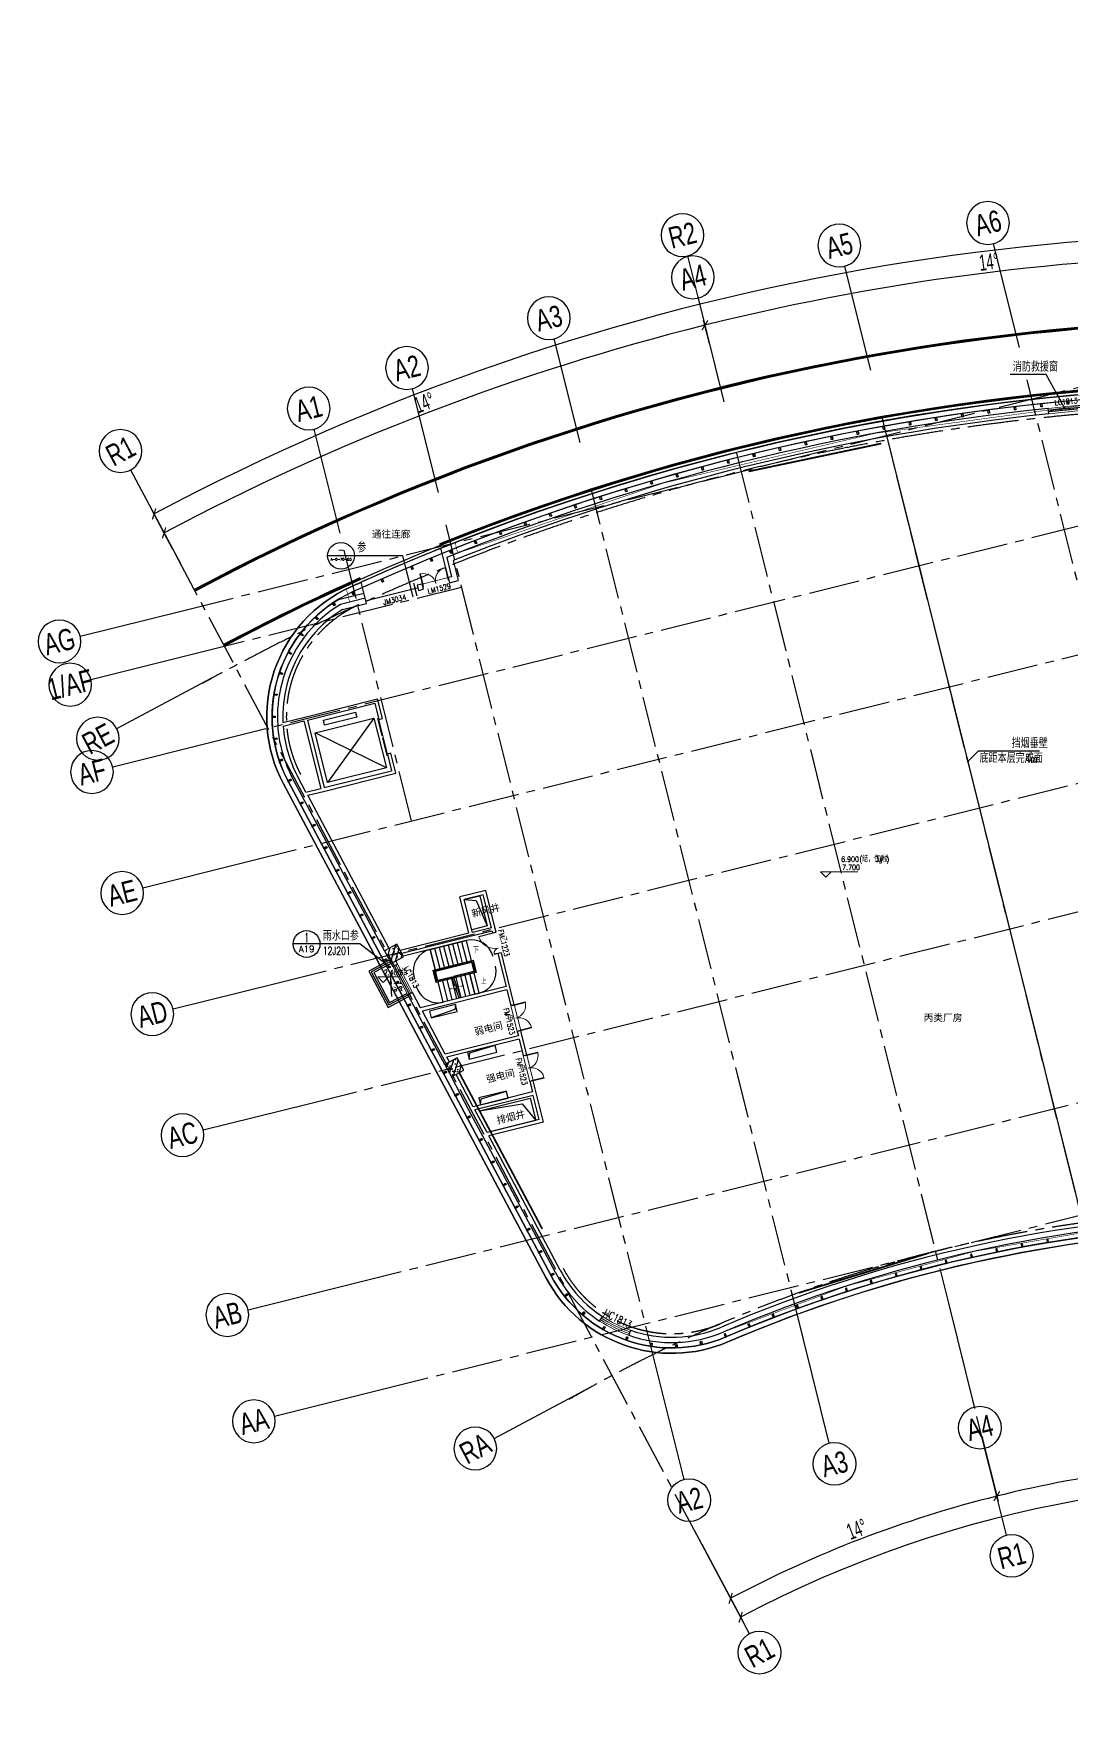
# Model space of a CAD drawing. Extents: x 138868 to 1251000, y -188972 to 132579.
# Drawn here: x 375368 to 433558, y 34710 to 128639 of the extents above; entities that cross this region are included whole.
import ezdxf
from ezdxf.enums import TextEntityAlignment as Align

# ---------------------------------------------------------------- set-up
doc = ezdxf.new("R2010")
doc.units = 0
doc.linetypes.add('CENTER2', pattern=[28.575, 19.05, -3.175, 3.175, -3.175])
doc.layers.get('0').update_dxf_attribs({"color": 8})
doc.layers.get('Defpoints').update_dxf_attribs({"color": 8})
for name, color, linetype in [('#幕墙线-平面', 8, 'Continuous'), ('#标注', 8, 'Continuous'), ('#结构边线+内凹外凸边线', 8, 'Continuous'), ('#轴线', 8, 'CENTER2'), ('A-FLOR', 8, 'Continuous'), ('A-FLOR-PIPE', 8, 'Continuous'), ('A-FLOR-RAIL', 8, 'Continuous'), ('A-FLOR-UNDR', 8, 'Continuous'), ('A-Hole', 8, 'Continuous'), ('A-OTHER', 8, 'Continuous'), ('A-ROOF', 8, 'Continuous'), ('A-THERMAL', 8, 'Continuous'), ('COLUMN', 8, 'Continuous'), ('CURTWALL', 8, 'Continuous'), ('DIM_IDEN', 8, 'Continuous'), ('DIM_LEAD', 8, 'Continuous'), ('DIM_SYMB', 8, 'Continuous'), ('EVTR', 8, 'Continuous'), ('STAIR', 8, 'Continuous'), ('WINDOW_TEXT', 8, 'Continuous'), ('建-填充', 8, 'Continuous'), ('数据中心轮廓线', 8, 'Continuous')]:
    doc.layers.add(name, color=color, linetype=linetype)
for name, color, linetype, lineweight in [('A-WALL', 8, 'Continuous', 50), ('DIM_ELEV', 8, 'Continuous', 5), ('DOOR_FIRE', 8, 'Continuous', 13), ('DOOR_FIRE_TEXT', 8, 'Continuous', 9), ('PUB_TEXT', 8, 'Continuous', 5), ('WALL', 8, 'Continuous', 30), ('WINDOW', 8, 'Continuous', 13), ('阻尼器布置', 8, 'Continuous', 9)]:
    doc.layers.add(name, color=color, linetype=linetype, lineweight=lineweight)
doc.styles.add('_TCH_DIM', font='SIMPLEX', dxfattribs={"bigfont": 'GBCBIG'})
doc.styles.add('_TCH_LABEL', font='COMPLEX', dxfattribs={"bigfont": 'GBCBIG'})
doc.styles.add('_TCH_WINDOW', font='SIMPLEX', dxfattribs={"height": 3.5, "bigfont": 'GBCBIG'})
doc.styles.add('JHZX', font='jrs.shx', dxfattribs={"width": 0.6, "bigfont": 'jhz.shx'})
doc.styles.get("Standard").update_dxf_attribs({"font": 'arial.ttf'})
doc.dimstyles.new('JZBZ-300', dxfattribs={"dimscale": 300, "dimtxt": 3, "dimasz": 1.5, "dimexe": 1, "dimexo": 1, "dimgap": 0.5, "dimtad": 1, "dimdec": 0, "dimdsep": 46, "dimtxsty": 'JHZX', "dimblk1": 'ARCHTICK', "dimblk2": 'ARCHTICK', "dimsah": 1, "dimcen": 0, "dimclrd": 1, "dimclre": 1, "dimclrt": 2, "dimadec": 1, "dimazin": 2, "dimtfac": 1, "dimtdec": 0, "dimtix": 1, "dimtmove": 0, "dimatfit": 3, "dimfxl": 1, "dimtolj": 1, "dimlwd": -1, "dimlwe": -1, "dimarcsym": 1})

# ---------------------------------------------------------------- blocks, each defined once
blk = doc.blocks.new('Hole-3F')
at = {"layer": 'A-Hole'}
for points in [[(-45342, 95466), (-45766, 97164), (-44892, 97382), (-44469, 95684), (-45342, 95466)], [(-45766, 97164), (-45103, 97108), (-44469, 95684)], [(-46254, 91271), (-46297, 90994), (-47613, 90520)], [(-45492, 88215), (-45457, 88557), (-44037, 88990)], [(-44851, 85643), (-44815, 85985), (-43396, 86419)], [(-44912, 85319), (-42520, 85713), (-41747, 84768)]]:
    blk.add_lwpolyline(points, dxfattribs=at)
for points in [[(-46254, 91271), (-47710, 90908), (-47613, 90520), (-46158, 90883)], [(-45492, 88215), (-43940, 88602), (-44037, 88990), (-45589, 88603)], [(-44851, 85643), (-43299, 86031), (-43396, 86419), (-44948, 86032)], [(-42062, 86030), (-41747, 84768), (-44283, 84136), (-44912, 85319)]]:
    blk.add_lwpolyline(points, close=True, dxfattribs=at)
blk = doc.blocks.new('$DorLib2D$00000213')
at = {"const_width": 0.02}
blk.add_lwpolyline([(0.5, 0), (-0.5, 0)], dxfattribs=at)
blk = doc.blocks.new('$DorLib2D$00000002')
for p, q in [((-0.5, 0), (-0.5, 0.4875)), ((-0.475, 0.4875), (-0.5, 0.4875)), ((-0.475, 0), (-0.475, 0.4875)), ((0.475, 0), (0.475, 0.4875)), ((0.475, 0.4875), (0.5, 0.4875)), ((0.5, 0), (0.5, 0.4875)), ((-0.5, 0), (-0.475, 0)), ((0.5, 0), (0.475, 0))]:
    blk.add_line(p, q)
for centre, start, end in [((-0.4875, 0), 0, 88.530716), ((0.4875, 0), 91.469284, 180)]:
    blk.add_arc(centre, 0.4875, start, end)
blk = doc.blocks.new('$WINLIB2D$00000039')
for points in [[(-0.5, 0.5), (-0.5, -0.5)], [(0.5, 0.5), (-0.5, 0.5)], [(-0.5, 0.167), (0.5, 0.167)], [(-0.452, -0.167), (-0.5, 0.084)], [(-0.384, -0.167), (-0.448, 0.167)], [(-0.316, -0.167), (-0.38, 0.167)], [(-0.248, -0.167), (-0.312, 0.167)], [(-0.18, -0.167), (-0.244, 0.167)], [(-0.112, -0.167), (-0.176, 0.167)], [(-0.044, -0.167), (-0.108, 0.167)], [(0.024, -0.167), (-0.04, 0.167)], [(0.092, -0.167), (0.028, 0.167)], [(0.16, -0.167), (0.096, 0.167)], [(0.228, -0.167), (0.164, 0.167)], [(0.296, -0.167), (0.232, 0.167)], [(0.364, -0.167), (0.3, 0.167)], [(0.432, -0.167), (0.368, 0.167)], [(0.5, -0.167), (0.436, 0.167)], [(0.5, -0.5), (0.5, 0.5)], [(-0.5, -0.167), (0.5, -0.167)], [(0.5, -0.5), (-0.5, -0.5)]]:
    blk.add_lwpolyline(points)
blk = doc.blocks.new('$DORLIB2D$00000127')
for points in [[(-0.533, 0.795), (-0.533, 0.69)], [(-0.033, 0.795), (-0.533, 0.795)], [(-0.033, 0.69), (-0.533, 0.69)], [(0.5, 0.5), (-0.5, 0.5)], [(-0.033, 0.795), (-0.033, 0.69)], [(0.533, 0.795), (0.033, 0.795)], [(0.033, 0.795), (0.033, 0.69)], [(0.533, 0.69), (0.033, 0.69)], [(0.533, 0.795), (0.533, 0.69)]]:
    blk.add_lwpolyline(points)
blk = doc.blocks.new('_FZH')
at = {"layer": '建-填充', "ltscale": 300}
h = blk.add_hatch(dxfattribs=at)
h.set_pattern_fill('钢筋混凝土', color=256, scale=0.125, angle=-90)
h.set_pattern_definition([(315, (-0.5, 0.5), (0.22097, 0.22097), []), (320, (-0.5, 0.5), (-0.07844, -0.89658), [0.09375, -1.03125]), (265, (-0.5, 0.5), (0.94024, 0.17344), [0.075, -0.825]), (10.45, (-0.5065, 0.4253), (0.8618, -0.72314), [0.07968, -0.87643]), (316.18, (-0.25, 0.5), (-0.2069, -1.3341), [0.1406, -1.5469]), (6.64, (-0.2672, 0.3888), (1.2176, -1.1683), [0.1195, -1.31464]), (261.18, (-0.25, 0.5), (1.2176, -1.1683), [0.1125, -1.2375]), (291, (-0.3125, 0.375), (-0.50327, -0.74613), [0.09375, -1.03125]), (236, (-0.3125, 0.375), (0.90644, -0.30414), [0.075, -0.825]), (341.45, (-0.3544, 0.3128), (0.40316, -1.0503), [0.07968, -0.87643]), (307.5, (-0.5, 0.5), (0.41612, -0.0152), [0, -0.815, 0, -0.8375, 0, -0.828125]), (277.5, (-0.5, 0.5), (0.49301, -0.32884), [0, -0.4775, 0, -0.79625, 0, -0.315625]), (237.5, (-0.5, 0.77875), (-0.028194, -0.66728), [0, -0.3125, 0, -0.975, 0, -1.29375]), (227.5, (-0.5, 0.90375), (0.12513, -0.72898), [0, -0.40625, 0, -0.6475, 0, -0.91875])])
h.paths.add_polyline_path([(-0.5, 0.5), (-0.5, -0.5), (0.5, -0.5), (0.5, 0.5)])
at = {"layer": '#结构边线+内凹外凸边线'}
blk.add_lwpolyline([(-0.5, -0.5), (0.5, -0.5), (0.5, 0.5), (-0.5, 0.5)], close=True, dxfattribs=at)
blk = doc.blocks.new('$DorLib2D$00000225')
for p, q in [((-0.5, 0), (-0.5, 0.252)), ((-0.475, 0.252), (-0.5, 0.252)), ((-0.475, 0), (-0.475, 0.252)), ((0.475, -0.001), (0.475, 0.752)), ((0.475, 0.752), (0.5, 0.752)), ((0.5, -0.001), (0.5, 0.752)), ((-0.475, 0), (-0.5, 0)), ((0.475, -0.001), (0.5, -0.001))]:
    blk.add_line(p, q)
for centre, radius, start, end in [((-0.501, 0.003), 0.251, 359.78987, 84.09744), ((0.505, -0.002), 0.755, 92.24927, 179.72377)]:
    blk.add_arc(centre, radius, start, end)
blk = doc.blocks.new('$WINLIB2D$00000001')
for points in [[(-0.5, 0.5), (-0.5, -0.5)], [(-0.5, 0.5), (0.5, 0.5)], [(0.5, 0.167), (-0.5, 0.167)], [(0.5, -0.5), (0.5, 0.5)], [(0.5, -0.167), (-0.5, -0.167)], [(-0.5, -0.5), (0.5, -0.5)]]:
    blk.add_lwpolyline(points)
blk = doc.blocks.new('A$C3439122e')
at = {"layer": 'DIM_SYMB'}
blk.add_hatch(color=256, dxfattribs=at).paths.add_polyline_path([(-49899.7, -32001.2), (-49873.4, -32450.4), (-49813.5, -32446.9)])
at = {"layer": 'A-FLOR', "const_width": 30}
blk.add_lwpolyline([(-2417.7, -45636.9, 0.0937485), (-31201.5, -51996.3, -0.3897332), (-40646.9, -48667.2), (-55379.8, -20958.7, -0.3965352), (-52710.2, -11173.6), (-52194.4, -11045), (-52378.5, -10306.7, -0.0137354), (-46276.5, -7705.8), (-46130, -8293.1, -0.073062), (-10643.7, 47.5)], format="xyb", dxfattribs=at)
at = {"layer": 'A-FLOR'}
for radius, start, end in [(129750, 47, 118), (126150, 47, 118), (126000, 111.937641, 114.147944), (125400, 111.532206, 111.654323)]:
    blk.add_arc((0, -124900), radius, start, end, dxfattribs=at)
at = {"layer": 'A-FLOR-PIPE', "ltscale": 0.2}
blk.add_circle((-49960.6, -31517), 50, dxfattribs=at)
at = {"layer": 'A-FLOR-RAIL'}
for p, q in [((-47122.1, -7827.6), (-47140.8, -7781.2)), ((-51595, -9728.8), (-51615.5, -9683.2))]:
    blk.add_line(p, q, dxfattribs=at)
blk.add_lwpolyline([(-45172.4, -33049.8), (-44920.1, -32986.9), (-45222.5, -31774.1), (-45474.8, -31837)], close=True, dxfattribs=at)
for radius, start, end in [(129700, 47, 118), (129650, 47, 118), (126250, 68.07502, 111.92498), (126200, 68.07502, 111.92498), (126250, 114.131692, 118), (126200, 114.131692, 118)]:
    blk.add_arc((0, -124900), radius, start, end, dxfattribs=at)
at = {"layer": 'A-FLOR-UNDR'}
blk.add_line((-45658, -30027.5), (-49184.3, -30906.8), dxfattribs=at)
at = {"layer": 'A-OTHER', "ltscale": 0.5}
for centre, start, end in [((-45355.6, -31240.4), 14, 104), ((-47373.8, -31743.6), 104, 194), ((-45222.5, -31774.1), 284, 14), ((-47240.7, -32277.3), 194, 284)]:
    blk.add_arc(centre, 1250, start, end, dxfattribs=at)
at = {"layer": 'A-ROOF'}
for points in [[(-49917.6, -31231.7), (-50977.1, -31795), (-49991.2, -33649.2), (-48931.7, -33085.9)], [(-49870.6, -31320), (-50841.9, -31836.4), (-49949.9, -33514), (-48978.7, -32997.6)]]:
    blk.add_lwpolyline(points, dxfattribs=at)
at = {"layer": 'A-THERMAL'}
blk.add_arc((-34113.1, -45193.1), 7100, 228.033434, 236.761165, dxfattribs=at)
at = {"layer": 'A-WALL', "const_width": 75}
blk.add_lwpolyline([(-11154.9, -45438.3), (-21900.4, -2340.4)], dxfattribs=at)
at = {"layer": 'CURTWALL'}
blk.add_line((-52826.9, -10893.5), (-51393.7, -10536.2), dxfattribs=at)
blk.add_lwpolyline([(-750, -45903.6, 0.099047), (-31083.5, -52272.1, -0.3897333), (-40911.8, -48808.1), (-55644.7, -21099.5, -0.3982974), (-52826.9, -10893.5, -0.3982974)], format="xyb", dxfattribs=at)
blk.add_lwpolyline([(-49964.5, -31143.4), (-51112.4, -31753.7), (-50032.6, -33784.5), (-48884.8, -33174.2)], dxfattribs=at)
blk.add_arc((0, -124900), 125700, 68.043292, 111.956708, dxfattribs=at)
at = {"layer": 'DIM_ELEV'}
for p, q in [((-25481.8, -26480.6), (-25781.8, -26180.6)), ((-25781.8, -26180.6), (-23681.8, -26180.6)), ((-25481.8, -26480.6), (-25181.8, -26180.6)), ((-50316.2, -32379.1), (-50616.2, -32079.1)), ((-50616.2, -32079.1), (-49404.6, -32079.1)), ((-50316.2, -32379.1), (-50016.2, -32079.1))]:
    blk.add_line(p, q, dxfattribs=at)
at = {"layer": 'DIM_IDEN'}
for p, q in [((-51927, -8446.2), (-53427, -8446.2)), ((-49211.5, -8446.2), (-51927, -8446.2)), ((-48635.4, -10756.7), (-49211.5, -8446.2)), ((-53858.4, -30227.5), (-55358.4, -30227.5)), ((-51624.6, -30227.5), (-53858.4, -30227.5)), ((-49960.6, -31517), (-51624.6, -30227.5))]:
    blk.add_line(p, q, dxfattribs=at)
at = {"layer": 'DIM_IDEN', "const_width": 75}
blk.add_lwpolyline([(-48417.1, -10702.3), (-48598.5, -9974.6)], dxfattribs=at)
at = {"layer": 'DIM_IDEN'}
for centre in [(-52677, -8446.2), (-54608.4, -30227.5)]:
    blk.add_circle(centre, 750, dxfattribs=at)
at = {"layer": 'DIM_LEAD'}
for p, q in [((-13118.9, 1735.6), (-15140, 1735.6)), ((-12083.4, -152.8), (-13118.9, 1735.6)), ((-17500.6, -19986.9), (-16915.1, -19380.9)), ((-16915.1, -19380.9), (-13479.4, -19380.9))]:
    blk.add_line(p, q, dxfattribs=at)
at = {"layer": 'DIM_LEAD', "const_width": 60}
for points in [[(-12069, -179.1, 1), (-12097.9, -126.5, 1)], [(-17521.5, -20008.4, 1), (-17479.8, -19965.3, 1)]]:
    blk.add_lwpolyline(points, format="xyb", close=True, dxfattribs=at)
at = {"layer": 'DIM_SYMB'}
for points in [[(-45380.6, -30602.5, 0, 0, 0), (-48155.7, -31294.4, 0, 0, 0), (-47720.2, -33041, 0, 0, 0), (-46332.7, -32695, 0, 80, 0), (-46623.8, -32767.6, 0, 0, 0)], [(-44945.2, -32349.1, 0, 0, 0), (-46080.4, -32632.1, 0, 80, 0), (-45789.3, -32559.5, 0, 0, 0)]]:
    blk.add_lwpolyline(points, format="xyseb", dxfattribs=at)
blk.add_lwpolyline([(-49831.2, -33170.6), (-49899.7, -32001.2)], dxfattribs=at)
at = {"layer": 'DOOR_FIRE'}
for p, q in [((-42787.1, -35134.7, 200), (-43150, -33679.3, 200)), ((-42593.1, -35086.4, 200), (-42956, -33630.9, 200)), ((-42085.6, -37948.6, 200), (-42448.5, -36493.2, 200)), ((-41891.5, -37900.2, 200), (-42254.4, -36444.8, 200))]:
    blk.add_line(p, q, dxfattribs=at)
at = {"layer": 'EVTR'}
for p, q in [((-54128.4, -18375.6), (-50829.4, -17553.1)), ((-53664.7, -17672.6), (-51860, -17222.6)), ((-53595.8, -17949.1), (-53664.7, -17672.6)), ((-51791, -17499.1), (-53595.8, -17949.1)), ((-50829.4, -17553.1), (-53431.7, -21170.1)), ((-51860, -17222.6), (-51791, -17499.1)), ((-50829.4, -17553.1), (-50132.7, -20347.5)), ((-50829.4, -17553.1), (-50132.7, -20347.5)), ((-50132.7, -20347.5), (-54128.4, -18375.6)), ((-53431.7, -21170.1), (-54128.4, -18375.6)), ((-50132.7, -20347.5), (-53431.7, -21170.1))]:
    blk.add_line(p, q, dxfattribs=at)
at = {"layer": 'STAIR'}
for p, q in [((-47676.2, -30530.7), (-45658, -30027.5)), ((-45658, -30027.5), (-45355.6, -31240.4)), ((-47393.1, -31666), (-47676.2, -30530.7)), ((-47676.2, -30530.7), (-47373.8, -31743.6)), ((-47423.9, -30467.8), (-47121.5, -31680.7)), ((-47171.6, -30404.9), (-46869.2, -31617.8)), ((-46919.3, -30342), (-46616.9, -31554.9)), ((-46667.1, -30279.1), (-46364.7, -31492)), ((-46414.8, -30216.2), (-46112.4, -31429.1)), ((-46162.5, -30153.3), (-45860.1, -31366.2)), ((-45910.2, -30090.4), (-45607.8, -31303.3)), ((-47509.6, -31695), (-45258.5, -31133.8)), ((-47337.8, -32383.9), (-47509.6, -31695)), ((-47436.8, -31738.7), (-45302.2, -31206.5)), ((-47294.1, -32311.2), (-47436.8, -31738.7)), ((-47235.9, -32296.7), (-47378.6, -31724.2)), ((-47373.8, -31743.6), (-45355.6, -31240.4)), ((-45086.7, -31822.7), (-47337.8, -32383.9)), ((-45159.4, -31779), (-47294.1, -32311.2)), ((-45222.5, -31774.1), (-46366.3, -32059.3)), ((-45424.7, -33112.7), (-45727.1, -31899.9)), ((-45172.4, -33049.8), (-45474.8, -31837)), ((-45355.6, -31240.4), (-45222.5, -31774.1)), ((-45302.2, -31206.5), (-45159.4, -31779)), ((-45258.5, -31133.8), (-45086.7, -31822.7)), ((-44920.1, -32986.9), (-45222.5, -31774.1)), ((-46463.7, -32083.6), (-47240.7, -32277.3)), ((-46938.3, -33490.1), (-47240.7, -32277.3)), ((-46686, -33427.2), (-46988.4, -32214.4)), ((-46433.8, -33364.3), (-46736.2, -32151.5)), ((-46181.5, -33301.4), (-46483.9, -32088.6)), ((-46281.4, -32601.6), (-46463.7, -32083.6)), ((-46178.1, -32593.7), (-46366.3, -32059.3)), ((-46303, -32758), (-46095.1, -32587.3)), ((-46125.1, -32744.3), (-46303, -32758)), ((-46095.1, -32587.3), (-46281.4, -32601.6)), ((-45929.2, -33238.5), (-46231.6, -32025.7)), ((-46046.8, -33267.9), (-46228.3, -32752.3)), ((-45949.4, -33243.6), (-46125.1, -32744.3)), ((-45676.9, -33175.6), (-45979.3, -31962.8)), ((-46046.8, -33267.9), (-46938.3, -33490.1)), ((-44920.1, -32986.9), (-45949.4, -33243.6))]:
    blk.add_line(p, q, dxfattribs=at)
at = {"layer": 'WALL'}
for p, q in [((-12963.1, -473.4), (-12992.1, -174.8)), ((-46739.4, -8536), (-46469.7, -9617.7)), ((-46385, -8717.2), (-46106, -9836.2)), ((-48119.2, -10028.9), (-48410.3, -10101.5)), ((-48410.3, -10101.5), (-48337.7, -10392.6)), ((-48337.7, -10392.6), (-48046.6, -10320)), ((-48046.6, -10320), (-48119.2, -10028.9)), ((-46469.7, -9617.7), (-46663.7, -9666)), ((-46663.7, -9666), (-46591.2, -9957.1)), ((-46591.2, -9957.1), (-46106, -9836.2)), ((-51321.2, -10827.3), (-52710.2, -11173.6)), ((-52592.4, -11453.4), (-51248.6, -11118.4)), ((-51248.6, -11118.4), (-51321.2, -10827.3)), ((-54708.7, -17494.9), (-50633.5, -16478.8)), ((-54563.3, -17664.7), (-50779.2, -16721.2)), ((-50779.2, -16721.2), (-50553, -17628.4)), ((-50358.9, -17580.1), (-50633.5, -16478.8)), ((-55938.9, -17801.6), (-54708.7, -17494.9)), ((-55926.9, -18004.7), (-54757.4, -17713.1)), ((-54757.4, -17713.1), (-53813.9, -21497.3)), ((-54563.3, -17664.7), (-53619.8, -21448.9)), ((-50553, -17628.4), (-50358.9, -17580.1)), ((-49875.1, -19520.7), (-50069.1, -19569)), ((-50069.1, -19569), (-49835.7, -20505.4)), ((-49593.2, -20651.1), (-49875.1, -19520.7)), ((-53668.5, -21667.1), (-49593.2, -20651.1)), ((-53619.8, -21448.9), (-49835.7, -20505.4)), ((-54883.6, -21892), (-55379.8, -20958.7)), ((-54643.7, -21704.1), (-55114.9, -20817.9)), ((-54643.7, -21704.1), (-53813.9, -21497.3)), ((-50246.2, -30613.6), (-54883.6, -21892)), ((-54546.9, -21886.1), (-53668.5, -21667.1)), ((-49981.3, -30472.8), (-54546.9, -21886.1)), ((-44552.7, -27227), (-46008.1, -27589.8)), ((-44020.4, -29361.6), (-44552.7, -27227)), ((-45500.1, -29627.5), (-46008.1, -27589.8)), ((-44698.3, -27469.4), (-45765.7, -27735.5)), ((-45306, -29579.1), (-45765.7, -27735.5)), ((-44238.7, -29313), (-44698.3, -27469.4)), ((-45500.1, -29627.5), (-49353.6, -30588.3)), ((-45354.6, -29797.3), (-49256.9, -30770.3)), ((-44190.3, -29507), (-45354.6, -29797.3)), ((-44238.7, -29313), (-45306, -29579.1)), ((-44190.3, -29507), (-44166.1, -29604.1)), ((-44166.1, -29604.1), (-43972, -29555.7)), ((-43972, -29555.7), (-44020.4, -29361.6)), ((-43681.7, -30720), (-43875.8, -30768.4)), ((-43875.8, -30768.4), (-43416.1, -32612)), ((-43197.9, -32660.6), (-43681.7, -30720)), ((-49870.6, -31320), (-49776.8, -31496.6)), ((-49776.8, -31496.6), (-49511.9, -31355.7)), ((-49511.9, -31355.7), (-49605.8, -31179.1)), ((-43416.1, -32612), (-48208.6, -33806.9)), ((-43367.8, -32806), (-48111.8, -33988.8)), ((-43367.8, -32806), (-43150, -33679.3)), ((-42956, -33630.9), (-43197.9, -32660.6)), ((-48666.8, -32945), (-48931.7, -33085.9)), ((-48931.7, -33085.9), (-48448.5, -33994.7)), ((-48208.6, -33806.9), (-48666.8, -32945)), ((-43150, -33679.3), (-42956, -33630.9)), ((-47070.9, -36585.4), (-48448.5, -33994.7)), ((-46829.6, -36400.3), (-48111.8, -33988.8)), ((-42726.7, -35377.3), (-46829.6, -36400.3)), ((-42678.3, -35571.4), (-46732.9, -36582.3)), ((-42593.1, -35086.4), (-42787.1, -35134.7)), ((-42787.1, -35134.7), (-42726.7, -35377.3)), ((-42678.3, -35571.4), (-42448.5, -36493.2)), ((-42508.4, -35426), (-42593.1, -35086.4)), ((-42254.4, -36444.8), (-42508.4, -35426)), ((-46859.3, -36983.5), (-47070.9, -36585.4)), ((-46594.4, -36842.6), (-46732.9, -36582.3)), ((-42448.5, -36493.2), (-42254.4, -36444.8)), ((-46617.4, -37225.4), (-46617.4, -37225.4)), ((-46600.3, -37257.6), (-46600.3, -37257.6)), ((-46583.2, -37289.7), (-46583.2, -37289.7)), ((-46583.2, -37289.7), (-46583.2, -37289.7)), ((-46575.7, -37303.9), (-46575.7, -37303.9)), ((-46568.1, -37318.1), (-46568.1, -37318.1)), ((-46568.1, -37318.1), (-46568.1, -37318.1)), ((-46430.7, -37283.7), (-46430.7, -37283.7)), ((-46293.2, -37249.3), (-46293.2, -37249.3)), ((-45257.1, -39357.7), (-46218.9, -37549)), ((-45497, -39545.5), (-46483.7, -37689.8)), ((-41891.5, -37900.2), (-42085.6, -37948.6)), ((-42085.6, -37948.6), (-41940.4, -38530.8)), ((-41722.2, -38579.4), (-41891.5, -37900.2)), ((-41940.4, -38530.8), (-45257.1, -39357.7)), ((-41892, -38724.8), (-45160.4, -39539.7)), ((-41553.3, -40083.2), (-41892, -38724.8)), ((-41310.9, -40228.9), (-41722.2, -38579.4)), ((-44722.9, -41001.5), (-45497, -39545.5)), ((-44483, -40813.7), (-45160.4, -39539.7)), ((-41553.3, -40083.2), (-44483, -40813.7)), ((-41310.9, -40228.9), (-44386.2, -40995.7)), ((-40646.9, -48667.2), (-44722.9, -41001.5)), ((-40382.1, -48526.4), (-44386.2, -40995.7)), ((-38169.3, -51382.4), (-38004.9, -51131.5)), ((-36437.7, -51901.8), (-36535.9, -52185.3))]:
    blk.add_line(p, q, dxfattribs=at)
for centre, radius, start, end in [((0, -124900), 125400, 95.94681, 111.883603), ((0, -124900), 125100, 95.947796, 111.763935), ((-48845.7, -17484.8), 7400.4, 121.480092, 165.292416), ((-48845.7, -17484.8), 7100.4, 121.848502, 165.292406), ((-48846, -17484.6), 7400, 165.293076, 183.675062), ((-48846, -17484.6), 7100, 165.293094, 182.558712), ((-48846, -17484.6), 7400, 183.675062, 208), ((-48846, -17484.6), 7100, 184.200862, 208), ((0, -124900), 79600, 91.622414, 113.170069), ((0, -124900), 79300, 91.624048, 113.170069), ((-34113.1, -45193.1), 7400, 208, 236.761165), ((-34113.1, -45193.1), 7100, 208, 236.761165), ((-34113.1, -45193.1), 7400, 250.888891, 293.17007), ((-34113.1, -45193.1), 7100, 250.888891, 293.17007)]:
    blk.add_arc(centre, radius, start, end, dxfattribs=at)
at = {"layer": 'WINDOW'}
blk.add_line((-48119.2, -10028.9), (-46663.7, -9666), dxfattribs=at)
for radius in [7400, 7300, 7200, 7100]:
    blk.add_arc((-34113.1, -45193.1), radius, 236.761165, 250.888891, dxfattribs=at)
at = {"layer": '数据中心轮廓线'}
for p, q in [((-46663.7, -9666), (-47073.3, -8023.5)), ((-51321.2, -10827.3), (-51545.9, -9926)), ((-41176.7, -48948.9), (-55909.6, -21240.4))]:
    blk.add_line(p, q, dxfattribs=at)
for points in [[(-47073.3, -8023.5, -0.0744216), (-10790.7, 637.1), (-8338, -9200), (8338, -9200), (10790.7, 637.1, -0.0744216), (47073.3, -8023.5, -0.0742195)], [(-2746.6, -46247.9, 0.0926355), (-30965.4, -52547.9, -0.3897333), (-41176.7, -48948.9), (-55909.6, -21240.4, -0.4324632), (-52157.6, -10202.2, -0.0013318), (-51545.9, -9926)]]:
    blk.add_lwpolyline(points, format="xyb", dxfattribs=at)
for centre, radius, start, end in [((0, -124900), 126000, 68.062359, 111.937641), ((0, -124900), 126000, 114.147944, 114.453166), ((-34113.1, -45193.1), 8000, 208, 293.17007)]:
    blk.add_arc(centre, radius, start, end, dxfattribs=at)
at = {"layer": '阻尼器布置', "ltscale": 0.5, "const_width": 100}
for points in [[(-29807.2, -3711.8), (-22364.7, -2146.9)], [(-41385.9, -46212.5), (-46042.3, -37455.1)], [(-19698.5, -47568.6), (-26973.9, -49794.8)]]:
    blk.add_lwpolyline(points, dxfattribs=at)
at = {"layer": 'A-Hole'}
blk.add_blockref('Hole-3F', (0, -124900), dxfattribs=at)
at = {"layer": 'COLUMN'}
for p, xscale, yscale, zscale, rotation in [((-49705.3, -30779), 800.0000000002522, 800.0000000002522, 800.0000000002522, 117.9999999999917), ((-46318.4, -37148.8), 799.9999999999372, 799.9999999999372, 799.9999999999372, 117.9999999999848)]:
    blk.add_blockref('_FZH', p, dxfattribs=dict(at, xscale=xscale, yscale=yscale, zscale=zscale, rotation=rotation))
at = {"layer": 'DOOR_FIRE', "zscale": 200}
for name, p, xscale, yscale, rotation in [('$DorLib2D$00000225', (-43923.9, -30162), 1200, 1200, 104.0000000000026), ('$DorLib2D$00000002', (-42871.6, -34382.8), -1500, 1500, 284.0000000000015), ('$DorLib2D$00000002', (-42170, -37196.7), -1500, 1500, 284.0000000000025)]:
    blk.add_blockref(name, p, dxfattribs=dict(at, xscale=xscale, yscale=yscale, rotation=rotation))
at = {"layer": 'WINDOW'}
ref = blk.add_blockref('$WINLIB2D$00000039', (-12081.8, -237.3), dxfattribs=dict(at, xscale=1800, yscale=299.9999999999999, zscale=-1800, rotation=5.535592814333985))
ref.add_attrib('A', 'LC1813', (-12626.6, -6.6), dxfattribs={"layer": 'WINDOW_TEXT', "height": 297.5, "rotation": 5.535593, "style": '_TCH_WINDOW', "width": 0.705882})
ref = blk.add_blockref('$DorLib2D$00000002', (-47355.2, -9993), dxfattribs=dict(at, xscale=1500, yscale=1500, zscale=1500, rotation=13.99999999998199))
ref.add_attrib('A', 'LM1529', (-47773, -10590.5), dxfattribs={"layer": 'WINDOW_TEXT', "height": 297.5, "rotation": 14, "style": '_TCH_WINDOW', "width": 0.705882})
ref = blk.add_blockref('$DorLib2D$00000213', (-49829.4, -10609.9), dxfattribs=dict(at, xscale=-3000, yscale=3000, zscale=-3000, rotation=13.99999999998196))
ref.add_attrib('A', 'JM3034', (-50271.5, -11213.5), dxfattribs={"layer": 'WINDOW_TEXT', "height": 297.5, "rotation": 14, "style": '_TCH_WINDOW', "width": 0.705882})
at = {"layer": 'WINDOW', "xscale": 2000, "yscale": 200, "zscale": -2000, "rotation": 103.9999999999802}
blk.add_blockref('$DORLIB2D$00000127', (-50214, -18574.6), dxfattribs=at)
at = {"layer": 'WINDOW'}
ref = blk.add_blockref('$WINLIB2D$00000001', (-49221.8, -32220.8), dxfattribs=dict(at, xscale=1800, yscale=300, zscale=1800, rotation=118.0000000000011))
ref.add_attrib('A', 'LC1813', (-49167.1, -31580.4), dxfattribs={"layer": 'WINDOW_TEXT', "height": 297.5, "rotation": 298, "style": '_TCH_WINDOW', "width": 0.705882})
at = {"layer": 'DOOR_FIRE_TEXT', "style": '_TCH_WINDOW', "width": 0.705882}
for s, p in [('FM', (-43873.7, -29453.5)), ('1223', (-43712.6, -30099.4)), ('FM', (-43575.2, -33854.5)), ('1523', (-43414.1, -34500.4)), ('FM', (-42873.6, -36668.3)), ('1523', (-42712.5, -37314.3))]:
    blk.add_text(s, height=297.5, rotation=284, dxfattribs=at).set_placement(p)
at = {"layer": 'DOOR_FIRE_TEXT', "style": '_TCH_WINDOW'}
for s, p in [('乙', (-43772.1, -29861)), ('甲', (-43473.6, -34262)), ('甲', (-42772, -37075.9))]:
    blk.add_text(s, height=337.6, rotation=284, dxfattribs=at).set_placement(p)
at = {"layer": 'PUB_TEXT', "style": '_TCH_DIM'}
for s, height, p in [('消防救援窗', 506.38, (-14982.5, 1893.1)), ('参', 506.4, (-51769.5, -8249.6)), ('挡烟垂壁', 506.38, (-15049.9, -19223.4)), ('底距本层完成面', 506.38, (-16847.2, -20063.4)), ('结，仅', 337.59, (-23441.8, -25620.6)), ('楼', 337.6, (-22314.6, -25620.6)), ('雨水口参', 506.38, (-53700.9, -30030.9)), ('下', 337.6, (-45278.7, -30752.1)), ('结', 337.6, (-49304.6, -31974.1)), ('上', 337.6, (-44843.3, -32498.7))]:
    blk.add_text(s, height=height, dxfattribs=at).set_placement(p)
at = {"layer": 'PUB_TEXT'}
blk.add_text('通往连廊', height=396.52, dxfattribs=at).set_placement((-50948.6, -7429.9))
at = {"layer": 'PUB_TEXT', "style": '_TCH_LABEL', "width": 0.777778}
blk.add_text('-', height=522, dxfattribs=at).set_placement((-52851, -8363.2), (-52503, -8363.2), align=Align.FIT)
at = {"layer": 'PUB_TEXT', "style": '_TCH_LABEL'}
for s, height, p, p2 in [('A-0-70-03', 126.98, (-53260.5, -8710.8), (-52093.5, -8710.8)), ('1', 535.4, (-54723.1, -30145.2), (-54493.7, -30145.2)), ('A19', 370.17, (-55049.1, -30692.3), (-54167.7, -30692.3))]:
    blk.add_text(s, height=height, dxfattribs=at).set_placement(p, p2, align=Align.FIT)
at = {"layer": 'PUB_TEXT', "style": '_TCH_DIM', "width": 0.705882}
for s, height, p in [('4m', 446.25, (-14266.9, -20063.4)), ('6.900', 297.5, (-24611.8, -25620.6)), ('(', 297.5, (-23581.8, -25620.6)), ('3#', 297.5, (-22704.6, -25620.6)), (')', 297.5, (-22068.8, -25620.6)), ('7.700', 297.5, (-24551.8, -26075.6)), ('12J201', 446.25, (-53700.9, -30831.2)), ('2.400', 297.5, (-50274.6, -31974.1))]:
    blk.add_text(s, height=height, dxfattribs=at).set_placement(p)
at = {"layer": 'PUB_TEXT'}
for s, rotation, p in [('新风井', 13.874449, (-45297.9, -28733.3)), ('弱电间', 13.874449, (-45144.6, -35354.4)), ('丙类厂房', 360, (-19980.1, -34563.3)), ('强电间', 13.874449, (-44470.1, -38018.5)), ('排烟井', 13.874449, (-43889.5, -40328.4))]:
    blk.add_text(s, height=396.52, rotation=rotation, dxfattribs=at).set_placement(p)
at = {"layer": 'PUB_TEXT', "style": '_TCH_DIM', "width": 0.705882}
blk.add_text('1%', height=446.25, rotation=273.351465, dxfattribs=at).set_placement((-49723.2, -32322.2))
at = {"layer": 'WINDOW_TEXT', "style": '_TCH_WINDOW', "width": 0.705882}
blk.add_text('HC1813', height=446.25, rotation=333.825028, dxfattribs=at).set_placement((-37994.7, -51092.8))
blk = doc.blocks.new('*U3166')
blk.add_line((0, -20), (0, 0))
blk.add_circle((0, -24), 4)
at = {"style": 'JHZX', "width": 0.75}
blk.add_attdef('AXES', text='', height=4, dxfattribs=at).set_placement((0, -24), align=Align.MIDDLE_CENTER)
blk = doc.blocks.new('*U3167')
blk.add_line((20, 0), (0, 0))
blk.add_circle((24, 0), 4)
at = {"style": 'JHZX', "width": 0.75}
blk.add_attdef('AXES', text='', height=4, dxfattribs=at).set_placement((24, 0), align=Align.MIDDLE_CENTER)
blk = doc.blocks.new('_ARCHTICK')
at = {"color": 0, "linetype": 'ByBlock', "const_width": 0.15}
blk.add_lwpolyline([(-0.5, -0.5), (0.5, 0.5)], dxfattribs=at)
blk = doc.blocks.new('*D3287')
at = {"layer": '#标注', "ltscale": 300, "transparency": 16777216}
for p, q in [((412865, 43883), (415189, 39512)), ((492422, 33409), (489046, 29789))]:
    blk.add_line(p, q, dxfattribs=at)
blk.add_arc((445302, -17122), 64442, 47, 118, dxfattribs=at)
at = {"layer": 'Defpoints', "color": 0, "ltscale": 300, "transparency": 16777216}
for p in [(412725, 44147), (466636, 43686), (492627, 33628), (445302, -17122)]:
    blk.add_point(p, dxfattribs=at)
at = {"layer": '#标注', "ltscale": 300, "transparency": 16777216, "xscale": 450, "yscale": 450, "zscale": 450}
for p, rotation in [((415049, 39777), 207.9999999999996), ((489251, 30008), 316.999999993665)]:
    blk.add_blockref('_ARCHTICK', p, dxfattribs=dict(at, rotation=rotation))
at = {"layer": '#标注', "ltscale": 300, "transparency": 16777216, "insert": (453792, 47363), "char_height": 900, "attachment_point": 5, "rotation": 352.5, "style": 'JHZX'}
blk.add_mtext('\\A1;71°', dxfattribs=at)
blk = doc.blocks.new('*D3291')
at = {"layer": '#标注', "ltscale": 300, "transparency": 16777216}
for p, q in [((445302, 51970), (445302, 48220)), ((428587, 49918), (429494, 46279))]:
    blk.add_line(p, q, dxfattribs=at)
blk.add_arc((445302, -17122), 65642, 90, 104, dxfattribs=at)
at = {"layer": 'Defpoints', "color": 0, "ltscale": 300, "transparency": 16777216}
for p in [(445302, 52270), (428515, 50209), (439961, 48302), (445302, -17122)]:
    blk.add_point(p, dxfattribs=at)
at = {"layer": '#标注', "ltscale": 300, "transparency": 16777216, "xscale": 450, "yscale": 450, "zscale": 450}
for p, rotation in [((445302, 48520), 359.9999999999996), ((429422, 46570), 194.0000000000006)]:
    blk.add_blockref('_ARCHTICK', p, dxfattribs=dict(at, rotation=rotation))
at = {"layer": '#标注', "ltscale": 300, "transparency": 16777216, "insert": (437229, 48626), "char_height": 900, "attachment_point": 5, "rotation": 7, "style": 'JHZX'}
blk.add_mtext('\\A1;14°', dxfattribs=at)
blk = doc.blocks.new('*D3292')
at = {"layer": '#标注', "ltscale": 300, "transparency": 16777216}
for p, q in [((428587, 49918), (429494, 46279)), ((412865, 43883), (414626, 40572))]:
    blk.add_line(p, q, dxfattribs=at)
blk.add_arc((445302, -17122), 65642, 104, 118, dxfattribs=at)
at = {"layer": 'Defpoints', "color": 0, "ltscale": 300, "transparency": 16777216}
for p in [(428515, 50209), (412725, 44147), (424293, 45067), (445302, -17122)]:
    blk.add_point(p, dxfattribs=at)
at = {"layer": '#标注', "ltscale": 300, "transparency": 16777216, "xscale": 450, "yscale": 450, "zscale": 450}
for p, rotation in [((429422, 46570), 14.00000000000064), ((414485, 40836), 207.9999999999995)]:
    blk.add_blockref('_ARCHTICK', p, dxfattribs=dict(at, rotation=rotation))
at = {"layer": '#标注', "ltscale": 300, "transparency": 16777216, "insert": (421563, 44720), "char_height": 900, "attachment_point": 5, "rotation": 21, "style": 'JHZX'}
blk.add_mtext('\\A1;14°', dxfattribs=at)
blk = doc.blocks.new('*D3293')
at = {"layer": '#标注', "ltscale": 300, "transparency": 16777216}
for p, q in [((383191, 99692), (381994, 101944)), ((535530, 79636), (537269, 81501))]:
    blk.add_line(p, q, dxfattribs=at)
blk.add_arc((445302, -17122), 134550, 47, 118, dxfattribs=at)
at = {"layer": 'Defpoints', "color": 0, "ltscale": 300, "transparency": 16777216}
for p in [(489847, 109841), (383332, 99427), (535326, 79417), (445302, -17122)]:
    blk.add_point(p, dxfattribs=at)
at = {"layer": '#标注', "ltscale": 300, "transparency": 16777216, "xscale": 450, "yscale": 450, "zscale": 450}
for p, rotation in [((382135, 101679), 207.9999999999996), ((537065, 81282), 316.9999999936651)]:
    blk.add_blockref('_ARCHTICK', p, dxfattribs=dict(at, rotation=rotation))
at = {"layer": '#标注', "ltscale": 300, "transparency": 16777216, "insert": (462943, 116872), "char_height": 900, "attachment_point": 5, "rotation": 352.5, "style": 'JHZX'}
blk.add_mtext('\\A1;71°', dxfattribs=at)
blk = doc.blocks.new('*D3297')
at = {"layer": '#标注', "ltscale": 300, "transparency": 16777216}
for p, q in [((445302, 115178), (445302, 116528)), ((413296, 111249), (412969, 112558))]:
    blk.add_line(p, q, dxfattribs=at)
blk.add_arc((445302, -17122), 133350, 90, 104, dxfattribs=at)
at = {"layer": 'Defpoints', "color": 0, "ltscale": 300, "transparency": 16777216}
for p in [(434453, 115786), (445302, 114878), (413368, 110957), (445302, -17122)]:
    blk.add_point(p, dxfattribs=at)
at = {"layer": '#标注', "ltscale": 300, "transparency": 16777216, "xscale": 450, "yscale": 450, "zscale": 450}
for p, rotation in [((445302, 116228), 359.9999999999997), ((413042, 112267), 194.0000000000007)]:
    blk.add_blockref('_ARCHTICK', p, dxfattribs=dict(at, rotation=rotation))
at = {"layer": '#标注', "ltscale": 300, "transparency": 16777216, "insert": (428978, 115830), "char_height": 900, "attachment_point": 5, "rotation": 7, "style": 'JHZX'}
blk.add_mtext('\\A1;14°', dxfattribs=at)
blk = doc.blocks.new('*D3298')
at = {"layer": '#标注', "ltscale": 300, "transparency": 16777216}
for p, q in [((413296, 111249), (412969, 112558)), ((383191, 99692), (382557, 100884))]:
    blk.add_line(p, q, dxfattribs=at)
blk.add_arc((445302, -17122), 133350, 104, 118, dxfattribs=at)
at = {"layer": 'Defpoints', "color": 0, "ltscale": 300, "transparency": 16777216}
for p in [(413368, 110957), (402622, 109214), (383332, 99427), (445302, -17122)]:
    blk.add_point(p, dxfattribs=at)
at = {"layer": '#标注', "ltscale": 300, "transparency": 16777216, "xscale": 450, "yscale": 450, "zscale": 450}
for p, rotation in [((413042, 112267), 14.00000000000059), ((382698, 100619), 207.9999999999995)]:
    blk.add_blockref('_ARCHTICK', p, dxfattribs=dict(at, rotation=rotation))
at = {"layer": '#标注', "ltscale": 300, "transparency": 16777216, "insert": (397299, 107932), "char_height": 900, "attachment_point": 5, "rotation": 21, "style": 'JHZX'}
blk.add_mtext('\\A1;14°', dxfattribs=at)
blk = doc.blocks.new('LZ')
at = {"layer": '#幕墙线-平面', "ltscale": 250}
for points in [[(-33, 0, -0.414214), (-40, 7), (-40, 172, -0.414214), (-33, 180), (32, 180, -0.414214), (40, 172), (40, 7, -0.414214), (32, 0)], [(-33, 6, -0.414214), (-34, 7), (-34, 172, -0.414214), (-33, 174), (32, 174, -0.414214), (34, 172), (34, 7, -0.414214), (32, 6)]]:
    blk.add_lwpolyline(points, format="xyb", close=True, dxfattribs=at)

msp = doc.modelspace()

# ---------------------------------------------------------------- linework, layer by layer
at = {"layer": '#幕墙线-平面', "ltscale": 500}
msp.add_lwpolyline([(525285.7, 80236.5, 0.2860735), (393144.4, 97576.2, 0.4324632), (389392.4, 86538), (404125.3, 58829.5, 0.3897333), (414336.5, 55230.5, -0.2739153), (493866.8, 44807, 0.3894), (504654.3, 45646.2), (526058.2, 68599.1, 0.4327153)], format="xyb", close=True, dxfattribs=at)
at = {"layer": '#幕墙线-平面'}
msp.add_lwpolyline([(525095.3, 80004.7, 0.2860735), (393268.6, 97303.1, 0.4324632), (389657.3, 86678.9), (404390.2, 58970.3, 0.3897333), (414218.5, 55506.3, -0.2739153), (494051.9, 45043.1, 0.3894), (504434.9, 45850.8), (525838.8, 68803.7, 0.4327153), (525095.3, 80004.7)], format="xyb", dxfattribs=at)
at = {"layer": '#轴线', "ltscale": 150}
for p, q in [((443023.4, 61461.4), (431120.8, 109200)), ((383809, 96270.1), (434391.3, 108881.7)), ((434872.9, 59429.3), (422970.3, 107167.8)), ((429001, 48258), (414819.8, 105135.7)), ((418571.9, 55365), (406669.3, 103103.5)), ((385635.5, 88944.4), (436217.8, 101556)), ((410421.4, 53332.8), (398518.9, 101071.4)), ((396580.2, 84458.9), (392794.1, 99644)), ((412724.6, 44147.5), (383331.7, 99427.5)), ((384413.8, 93844.4), (399389.8, 97578.3)), ((387329, 82152.3), (437911.3, 94763.9)), ((389022.4, 75360.3), (439604.7, 87971.8)), ((390715.9, 68568.2), (441298.2, 81179.8)), ((393231.9, 58477.1), (443814.2, 71088.7)), ((394719.7, 52509.8), (445302, 65121.4))]:
    msp.add_line(p, q, dxfattribs=at)
for centre, radius, start, end in [((445302, -17121.6), 124900, 45.623668, 118.956278), ((396456, 90293.8), 6900, 114.453166, 208), ((445302, -17121.6), 79800, 44.845516, 120), ((411188.9, 62585.3), 6900, 208, 293.17007)]:
    msp.add_arc(centre, radius, start, end, dxfattribs=at)

# ---------------------------------------------------------------- block references
at = {"layer": '#幕墙线-平面', "ltscale": 300}
msp.add_blockref('A$C3439122e', (445302, 107778.4), dxfattribs=at)
for p, rotation in [((426005.7, 107088.5), 188.8304078031092), ((427479.6, 107308.5), 188.1511574580754), ((428955.9, 107511.1), 187.4719071130414), ((430434.6, 107696.1), 186.7926567680076), ((431915.3, 107863.6), 186.1134064229737), ((433398, 108013.5), 185.4341560779398), ((421601.3, 106323.8), 190.868158838211), ((423066.4, 106596.1), 190.188908493177), ((424534.6, 106851), 189.5096581481432), ((417226.8, 105403), 192.9059098733127), ((418681.3, 105727.2), 192.2266595282788), ((420139.5, 106034.2), 191.5474091832448), ((412887.8, 104327.2), 194.9436609084144), ((414329.9, 104702.9), 194.2644105633805), ((415776.3, 105061.6), 193.5851602183465), ((410017.6, 103524.6), 196.3021615984821), ((411450.4, 103934.4), 195.6229112534483), ((407167.3, 102654.2), 197.6606622885498), ((408589.9, 103097.8), 196.981411943516), ((404338.3, 101716.4), 199.0191629786176), ((405750, 102193.7), 198.3399126335839), ((401532.4, 100711.8), 200.3776636686854), ((402932.4, 101222.4), 199.6984133236516), ((398751.1, 99641), 201.7361643587533), ((400138.6, 100184.7), 201.0569140137194), ((396568.5, 98747), 203.0946650488211), ((397658.2, 99199.3), 203.773915393855), ((394909.2, 98035.1), 203.773915393855), ((393269.6, 97303.6), 203.773915393855), ((391189, 95910.6), 223.1587955091839), ((392172.3, 96692.3), 213.8015627837192), ((390345.8, 94979.5), 232.5160282346484), ((389665.3, 93923.8), 241.873260960113), ((389165.4, 92771.4), 251.2304936855776), ((388859.6, 91553), 260.5877264110422), ((388756, 90301.2), 269.9449591365068), ((388857.2, 89049.2), 279.3021918619714), ((389160.7, 87830.2), 288.659424587436), ((389658.3, 86676.9), 297.9999999999995), ((390328, 85417.4), 297.9999999999995), ((390997.7, 84157.9), 297.9999999999995), ((391667.4, 82898.5), 297.9999999999995), ((392337, 81639), 297.9999999999995), ((393006.7, 80379.5), 297.9999999999995), ((393676.4, 79120), 297.9999999999995), ((394346.1, 77860.5), 297.9999999999995), ((395015.7, 76601.1), 297.9999999999995), ((395685.4, 75341.6), 297.9999999999995), ((396355.1, 74082.1), 297.9999999999995), ((397024.8, 72822.6), 297.9999999999995), ((397694.4, 71563.1), 297.9999999999995), ((398364.1, 70303.7), 297.9999999999995), ((399033.8, 69044.2), 297.9999999999995), ((399703.5, 67784.7), 297.9999999999995), ((400373.1, 66525.2), 297.9999999999995), ((401042.8, 65265.8), 297.9999999999995), ((401712.5, 64006.3), 297.9999999999995), ((402382.2, 62746.8), 297.9999999999995), ((403051.9, 61487.3), 297.9999999999995), ((403721.5, 60227.8), 297.9999999999995), ((404391.3, 58968.2), 297.9999999999995), ((405176.4, 57774.8), 308.6629127655946), ((406168.6, 56746.8), 319.3091724330638), ((407333.7, 55919.9), 329.955432100533), ((408631.4, 55322.4), 340.6016917680022), ((410017.2, 54974.9), 351.2479514354714), ((411443.4, 54889.5), 1.894211102940666), ((412860.7, 55069), 12.54047077040983)]:
    msp.add_blockref('LZ', p, dxfattribs=dict(at, rotation=rotation))
for p, xscale, rotation in [((428017, 59964.3), -1, 12.63821715391723), ((429436.8, 60268.9), -1, 11.58503189272138), ((430862, 60547.5), -0.9999999999999998, 10.53184663152561), ((432292, 60799.8), -1, 9.478661370329844), ((425195.4, 59276.9), -1, 14.74458767630884), ((426603, 59633.5), -1, 13.691402415113), ((422401, 58486.2), -0.9999999999999999, 16.85095819870038), ((423794.6, 58894.4), -1, 15.79777293750453), ((419637.5, 57593.4), -1, 18.957328721092), ((421015.1, 58052.5), -1, 17.90414345989623), ((416908.7, 56599.6), -1, 21.06369924348362), ((418268.5, 57109.1), -1, 20.01051398228768), ((414220.6, 55507.2), -1, 22.11688450467939), ((415558.5, 56065.3), -1, 22.11688450467939)]:
    msp.add_blockref('LZ', p, dxfattribs=dict(at, xscale=xscale, rotation=rotation))
at = {"layer": '#标注'}
ref = msp.add_blockref('*U3166', (430667.2, 111019.3), dxfattribs=dict(at, xscale=-300.0000000000002, yscale=300.0000000000002, zscale=300.0000000000001, rotation=193.9999999999983))
ref.add_attrib('AXES', 'A6', dxfattribs={"layer": '0', "height": 1200, "rotation": 14, "style": 'JHZX', "width": 0.75}).set_placement((428925.4, 118005.4), align=Align.MIDDLE_CENTER)
ref = msp.add_blockref('*U3166', (413524.5, 110333.8), dxfattribs=dict(at, xscale=-300.0000000000002, yscale=300.0000000000002, zscale=300.0000000000001, rotation=194.0098419021872))
ref.add_attrib('AXES', 'R2', dxfattribs={"layer": '0', "height": 1200, "rotation": 14.009842, "style": 'JHZX', "width": 0.75}).set_placement((411781.5, 117319.7), align=Align.MIDDLE_CENTER)
ref = msp.add_blockref('*U3166', (422326.3, 109750.7), dxfattribs=dict(at, xscale=-300.0000000000002, yscale=300.0000000000002, zscale=300.0000000000001, rotation=193.9999999999983))
ref.add_attrib('AXES', 'A5', dxfattribs={"layer": '0', "height": 1200, "rotation": 14, "style": 'JHZX', "width": 0.75}).set_placement((420584.5, 116736.8), align=Align.MIDDLE_CENTER)
ref = msp.add_blockref('*U3166', (414112.9, 107971.1), dxfattribs=dict(at, xscale=-300.0000000000002, yscale=300.0000000000002, zscale=300.0000000000001, rotation=193.9999999999983))
ref.add_attrib('AXES', 'A4', dxfattribs={"layer": '0', "height": 1200, "rotation": 14, "style": 'JHZX', "width": 0.75}).set_placement((412371, 114957.3), align=Align.MIDDLE_CENTER)
ref = msp.add_blockref('*U3166', (406026.1, 105683.6), dxfattribs=dict(at, xscale=-300.0000000000002, yscale=300.0000000000002, zscale=300.0000000000001, rotation=193.9999999999983))
ref.add_attrib('AXES', 'A3', dxfattribs={"layer": '0', "height": 1200, "rotation": 14, "style": 'JHZX', "width": 0.75}).set_placement((404284.2, 112669.7), align=Align.MIDDLE_CENTER)
ref = msp.add_blockref('*U3166', (398066.7, 102885), dxfattribs=dict(at, xscale=-300.0000000000002, yscale=300.0000000000002, zscale=300.0000000000001, rotation=193.9999999999983))
ref.add_attrib('AXES', 'A2', dxfattribs={"layer": '0', "height": 1200, "rotation": 14, "style": 'JHZX', "width": 0.75}).set_placement((396324.8, 109871.2), align=Align.MIDDLE_CENTER)
ref = msp.add_blockref('*U3166', (392553.5, 100609.2), dxfattribs=dict(at, xscale=-300.0000000000002, yscale=300.0000000000002, zscale=300.0000000000001, rotation=193.9999999999983))
ref.add_attrib('AXES', 'A1', dxfattribs={"layer": '0', "height": 1200, "rotation": 14, "style": 'JHZX', "width": 0.75}).set_placement((390811.6, 107595.3), align=Align.MIDDLE_CENTER)
ref = msp.add_blockref('*U3166', (383635.8, 98853.8), dxfattribs=dict(at, xscale=-300.0000000000002, yscale=300.0000000000002, zscale=300.0000000000001, rotation=208.0000000000124))
ref.add_attrib('AXES', 'R1', dxfattribs={"layer": '0', "height": 1200, "rotation": 28, "style": 'JHZX', "width": 0.75}).set_placement((380255.6, 105211), align=Align.MIDDLE_CENTER)
ref = msp.add_blockref('*U3167', (383809, 96270.1), dxfattribs=dict(at, xscale=-300, yscale=300, rotation=13.99999999999987))
ref.add_attrib('AXES', 'AG', dxfattribs={"layer": '0', "height": 1200, "rotation": 14, "style": 'JHZX', "width": 0.75}).set_placement((376822.9, 94528.3), align=Align.MIDDLE_CENTER)
ref = msp.add_blockref('*U3167', (384413.9, 93843.9), dxfattribs=dict(at, xscale=-300, yscale=300, rotation=13.99999999999987))
ref.add_attrib('AXES', '1/AF', dxfattribs={"layer": '0', "height": 1200, "rotation": 14, "style": 'JHZX', "width": 0.75}).set_placement((377427.8, 92102.1), align=Align.MIDDLE_CENTER)
ref = msp.add_blockref('*U3167', (385338.2, 92458.7), dxfattribs=dict(at, xscale=-300, yscale=300, rotation=28.05190114980589))
ref.add_attrib('AXES', 'RE', dxfattribs={"layer": '0', "height": 1200, "rotation": 28.051901, "style": 'JHZX', "width": 0.75}).set_placement((378984.1, 89072.8), align=Align.MIDDLE_CENTER)
ref = msp.add_blockref('*U3167', (385635.6, 88944.2), dxfattribs=dict(at, xscale=-300, yscale=300, rotation=13.99999999999987))
ref.add_attrib('AXES', 'AF', dxfattribs={"layer": '0', "height": 1200, "rotation": 14, "style": 'JHZX', "width": 0.75}).set_placement((378649.4, 87202.4), align=Align.MIDDLE_CENTER)
ref = msp.add_blockref('*U3167', (387329, 82152.3), dxfattribs=dict(at, xscale=-300, yscale=300, rotation=13.99999999999987))
ref.add_attrib('AXES', 'AE', dxfattribs={"layer": '0', "height": 1200, "rotation": 14, "style": 'JHZX', "width": 0.75}).set_placement((380342.9, 80410.4), align=Align.MIDDLE_CENTER)
ref = msp.add_blockref('*U3167', (389022.4, 75360.2), dxfattribs=dict(at, xscale=-300, yscale=300, rotation=13.99999999999987))
ref.add_attrib('AXES', 'AD', dxfattribs={"layer": '0', "height": 1200, "rotation": 14, "style": 'JHZX', "width": 0.75}).set_placement((382036.3, 73618.4), align=Align.MIDDLE_CENTER)
ref = msp.add_blockref('*U3167', (390715.9, 68568.2), dxfattribs=dict(at, xscale=-300, yscale=300, rotation=13.99999999999987))
ref.add_attrib('AXES', 'AC', dxfattribs={"layer": '0', "height": 1200, "rotation": 14, "style": 'JHZX', "width": 0.75}).set_placement((383729.8, 66826.3), align=Align.MIDDLE_CENTER)
ref = msp.add_blockref('*U3167', (393231.9, 58477.1), dxfattribs=dict(at, xscale=-300, yscale=300, rotation=13.99999999999987))
ref.add_attrib('AXES', 'AB', dxfattribs={"layer": '0', "height": 1200, "rotation": 14, "style": 'JHZX', "width": 0.75}).set_placement((386245.7, 56735.3), align=Align.MIDDLE_CENTER)
at = {"layer": '#标注', "xscale": 300, "yscale": 300, "zscale": 300}
for p, rotation, values in [((426722.4, 57397.1), 13.99999999999981, {'AXES': 'A4'}), ((418571.9, 55365), 13.99999999999981, {'AXES': 'A3'}), ((410421.4, 53332.8), 13.99999999999981, {'AXES': 'A2'}), ((428514.7, 50208.7), 13.99999999999981, {'AXES': 'R1'}), ((412724.6, 44147.5), 27.99999999999469, {'AXES': 'R1'})]:
    msp.add_blockref('*U3166', p, dxfattribs=dict(at, rotation=rotation)).add_auto_attribs(values)
at = {"layer": '#标注'}
ref = msp.add_blockref('*U3167', (394719.7, 52509.8), dxfattribs=dict(at, xscale=-300, yscale=300, rotation=13.99999999999987))
ref.add_attrib('AXES', 'AA', dxfattribs={"layer": '0', "height": 1200, "rotation": 14, "style": 'JHZX', "width": 0.75}).set_placement((387733.6, 50768), align=Align.MIDDLE_CENTER)
ref = msp.add_blockref('*U3167', (406512.8, 52635.1), dxfattribs=dict(at, xscale=-300, yscale=300, rotation=28.05190114980589))
ref.add_attrib('AXES', 'RA', dxfattribs={"layer": '0', "height": 1200, "rotation": 28.051901, "style": 'JHZX', "width": 0.75}).set_placement((400158.7, 49249.1), align=Align.MIDDLE_CENTER)

# ---------------------------------------------------------------- dimensions: what is measured, and where the dimension line sits
at = {"layer": '#标注', "ltscale": 300}
for base, p1, p2, picture, middle in [((489846.6, 109840.9), (535325.8, 79417.1), (383331.7, 99427.5), '*D3293', (462942.6, 116872.2)), ((434452.8, 115786.3), (445302, 114878.4), (413368.3, 110957.4), '*D3297', (428977.6, 115830)), ((402621.7, 109213.7), (413368.3, 110957.4), (383331.7, 99427.5), '*D3298', (397298.6, 107931.5)), ((466636.2, 43686), (492626.9, 33628.1), (412724.6, 44147.5), '*D3287', (453791.6, 47363.5)), ((439961.5, 48302.3), (445302, 52269.9), (428514.7, 50208.7), '*D3291', (437229.2, 48626.2)), ((424292.6, 45066.9), (428514.7, 50208.7), (412724.6, 44147.5), '*D3292', (421563.2, 44720.2))]:
    dim = msp.add_angular_dim_3p(base=base, center=(445302, -17121.6), p1=p1, p2=p2, dimstyle='JZBZ-300', override={"dimclrd": 256, "dimclre": 256, "dimclrt": 256}, dxfattribs=at)
    dim.commit()
    dim.dimension.update_dxf_attribs({"geometry": picture, "text_midpoint": middle})

doc.saveas('drawing.dxf')
